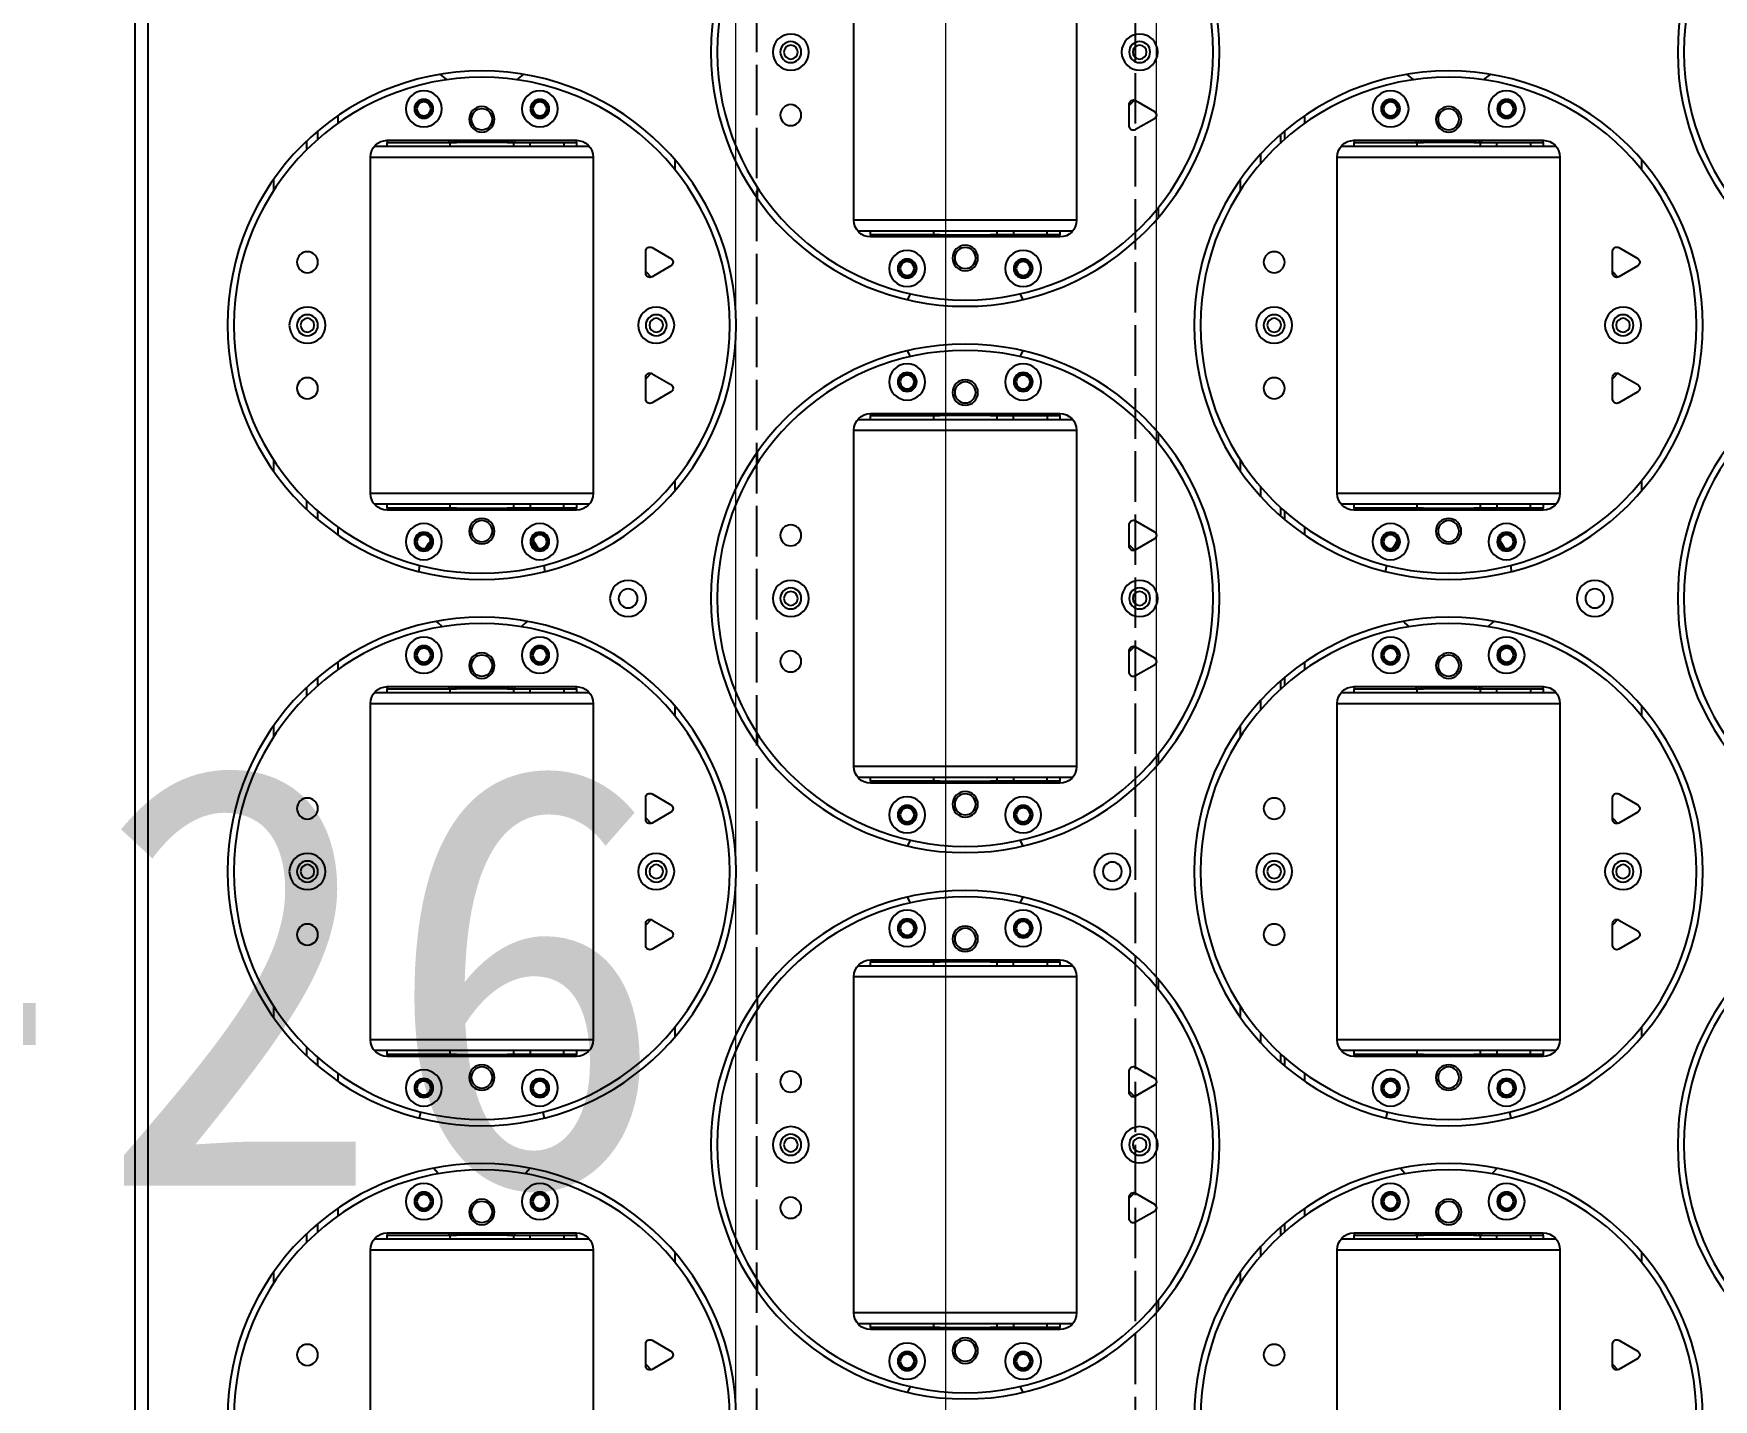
# Model space of a CAD drawing. Header units: millimetres. Extents: x 845401 to 948039, y 511594 to 550263.
# Drawn here: x 900051.2 to 900450.8, y 531946.1 to 532271.1 of the extents above; entities that cross this region are included whole.
import ezdxf

# ---------------------------------------------------------------- set-up
doc = ezdxf.new("R2010")
doc.units = ezdxf.units.MM
doc.linetypes.add('ACAD_ISO02W100', pattern=[15, 12, -3])
doc.linetypes.add('CENTER', pattern=[0])
doc.layers.add('00', color=7, linetype='Continuous')
doc.layers.add('虚线', color=4, linetype='ACAD_ISO02W100')
for name, color, linetype, lineweight in [('A-剖-0.10mm.......SECT-L01', 255, 'Continuous', 18), ('中心线', 1, 'CENTER', 9), ('物流设备', 7, 'Continuous', 5)]:
    doc.layers.add(name, color=color, linetype=linetype, lineweight=lineweight)

# ---------------------------------------------------------------- blocks, each defined once
blk = doc.blocks.new('1260包胶摆轮')
at = {"color": 7, "linetype": 'Continuous', "lineweight": 25}
for p, q in [((4841954.98, 879143.7), (4841954.98, 877889.9)), ((4841951.88, 879143.09), (4841951.88, 877890.51)), ((4842007.88, 878556.8), (4842007.88, 878476.8)), ((4842060.88, 878476.8), (4842060.88, 878556.8)), ((4842237.88, 878556.8), (4842237.88, 878476.8)), ((4842290.88, 878476.8), (4842290.88, 878556.8)), ((4842073.38, 878504.05), (4842074.64, 878505.36)), ((4842073.38, 878504.4), (4842073.38, 878499.2)), ((4842079.38, 878502.66), (4842074.88, 878505.26)), ((4842303.38, 878504.05), (4842304.64, 878505.36)), ((4842303.38, 878504.4), (4842303.38, 878499.2)), ((4842309.38, 878502.66), (4842304.88, 878505.26)), ((4842074.88, 878498.33), (4842079.38, 878500.93)), ((4842304.88, 878498.33), (4842309.38, 878500.93)), ((4842123.76, 878494.3), (4842175.01, 878494.3)), ((4842171.88, 878495.8), (4842126.88, 878495.8)), ((4842126.88, 878495.3), (4842126.88, 878495.8)), ((4842141.63, 878495.3), (4842126.88, 878495.3)), ((4842126.88, 878495.3), (4842126.88, 878494.3)), ((4842141.63, 878495.8), (4842141.63, 878495.3)), ((4842142.22, 878495.3), (4842141.63, 878495.3)), ((4842141.88, 878495.3), (4842141.88, 878494.3)), ((4842142.8, 878495.3), (4842142.22, 878495.3)), ((4842143.38, 878495.3), (4842142.8, 878495.3)), ((4842143.38, 878495.8), (4842143.38, 878495.3)), ((4842143.38, 878495.3), (4842155.38, 878495.3)), ((4842155.38, 878495.3), (4842155.38, 878495.8)), ((4842155.97, 878495.3), (4842155.38, 878495.3)), ((4842156.55, 878495.3), (4842155.97, 878495.3)), ((4842157.13, 878495.3), (4842156.55, 878495.3)), ((4842156.88, 878494.3), (4842156.88, 878495.3)), ((4842157.13, 878495.3), (4842157.13, 878495.8)), ((4842171.88, 878495.3), (4842157.13, 878495.3)), ((4842160.88, 878494.3), (4842160.88, 878495.3)), ((4842168.88, 878495.3), (4842168.88, 878494.3)), ((4842171.88, 878495.8), (4842171.88, 878495.3)), ((4842171.88, 878494.3), (4842171.88, 878495.3)), ((4842122.88, 878491.8), (4842122.88, 878411.8)), ((4842175.88, 878411.8), (4842175.88, 878491.8)), ((4842195.38, 878491.1), (4842195.38, 878488.75)), ((4841984.88, 878484.69), (4841984.88, 878482.01)), ((4842099.88, 878483.9), (4842099.88, 878486.58)), ((4842214.88, 878484.7), (4842214.88, 878482.02)), ((4842080.38, 878479.85), (4842080.38, 878477.5)), ((4842310.38, 878479.85), (4842310.38, 878477.5)), ((4841995.39, 878472.52), (4841995.39, 878470.54)), ((4842060.01, 878474.3), (4842008.76, 878474.3)), ((4842011.88, 878474.3), (4842011.88, 878473.3)), ((4842011.88, 878473.3), (4842026.63, 878473.3)), ((4842011.88, 878472.8), (4842011.88, 878473.3)), ((4842011.88, 878472.8), (4842056.88, 878472.8)), ((4842026.63, 878473.3), (4842026.63, 878472.8)), ((4842026.63, 878473.3), (4842027.22, 878473.3)), ((4842026.88, 878474.3), (4842026.88, 878473.3)), ((4842027.22, 878473.3), (4842027.8, 878473.3)), ((4842027.8, 878473.3), (4842028.38, 878473.3)), ((4842040.38, 878473.3), (4842028.38, 878473.3)), ((4842028.38, 878473.3), (4842028.38, 878472.8)), ((4842040.38, 878472.8), (4842040.38, 878473.3)), ((4842040.38, 878473.3), (4842040.97, 878473.3)), ((4842040.97, 878473.3), (4842041.55, 878473.3)), ((4842041.55, 878473.3), (4842042.13, 878473.3)), ((4842041.88, 878473.3), (4842041.88, 878474.3)), ((4842042.13, 878473.3), (4842056.88, 878473.3)), ((4842042.13, 878472.8), (4842042.13, 878473.3)), ((4842045.88, 878474.3), (4842045.88, 878473.3)), ((4842053.88, 878473.3), (4842053.88, 878474.3)), ((4842056.88, 878473.3), (4842056.88, 878474.3)), ((4842056.88, 878473.3), (4842056.88, 878472.8)), ((4842224.38, 878471.41), (4842224.38, 878473.43)), ((4842225.38, 878472.53), (4842225.38, 878470.55)), ((4842290.01, 878474.3), (4842238.76, 878474.3)), ((4842241.88, 878474.3), (4842241.88, 878473.3)), ((4842241.88, 878473.3), (4842256.63, 878473.3)), ((4842241.88, 878472.8), (4842241.88, 878473.3)), ((4842241.88, 878472.8), (4842286.88, 878472.8)), ((4842256.63, 878473.3), (4842256.63, 878472.8)), ((4842256.63, 878473.3), (4842257.22, 878473.3)), ((4842256.88, 878474.3), (4842256.88, 878473.3)), ((4842257.22, 878473.3), (4842257.8, 878473.3)), ((4842257.8, 878473.3), (4842258.38, 878473.3)), ((4842270.38, 878473.3), (4842258.38, 878473.3)), ((4842258.38, 878473.3), (4842258.38, 878472.8)), ((4842270.38, 878472.8), (4842270.38, 878473.3)), ((4842270.38, 878473.3), (4842270.97, 878473.3)), ((4842270.97, 878473.3), (4842271.55, 878473.3)), ((4842271.55, 878473.3), (4842272.13, 878473.3)), ((4842271.88, 878473.3), (4842271.88, 878474.3)), ((4842272.13, 878473.3), (4842286.88, 878473.3)), ((4842272.13, 878472.8), (4842272.13, 878473.3)), ((4842275.88, 878474.3), (4842275.88, 878473.3)), ((4842283.88, 878473.3), (4842283.88, 878474.3)), ((4842286.88, 878473.3), (4842286.88, 878474.3)), ((4842286.88, 878473.3), (4842286.88, 878472.8)), ((4842188.38, 878469.4), (4842188.38, 878464.2)), ((4842194.38, 878467.66), (4842189.88, 878470.26)), ((4842189.64, 878463.23), (4842188.38, 878464.54)), ((4842189.88, 878463.33), (4842194.38, 878465.93)), ((4842019.57, 878445.46), (4842019.88, 878443.99)), ((4842048.89, 878443.99), (4842049.2, 878445.46)), ((4842249.56, 878445.46), (4842249.87, 878443.99)), ((4842278.89, 878443.99), (4842279.2, 878445.46)), ((4842188.38, 878439.05), (4842189.64, 878440.36)), ((4842194.38, 878437.66), (4842189.88, 878440.26)), ((4842188.38, 878439.4), (4842188.38, 878434.2)), ((4841995.39, 878433.05), (4841995.39, 878431.07)), ((4842189.88, 878433.33), (4842194.38, 878435.93)), ((4842225.38, 878433.05), (4842225.38, 878431.07)), ((4842008.76, 878429.3), (4842060.01, 878429.3)), ((4842056.88, 878430.8), (4842011.88, 878430.8)), ((4842011.88, 878430.3), (4842011.88, 878430.8)), ((4842026.63, 878430.3), (4842011.88, 878430.3)), ((4842011.88, 878430.3), (4842011.88, 878429.3)), ((4842026.63, 878430.8), (4842026.63, 878430.3)), ((4842027.22, 878430.3), (4842026.63, 878430.3)), ((4842026.88, 878430.3), (4842026.88, 878429.3)), ((4842027.8, 878430.3), (4842027.22, 878430.3)), ((4842028.38, 878430.3), (4842027.8, 878430.3)), ((4842028.38, 878430.8), (4842028.38, 878430.3)), ((4842028.38, 878430.3), (4842040.38, 878430.3)), ((4842040.38, 878430.3), (4842040.38, 878430.8)), ((4842040.97, 878430.3), (4842040.38, 878430.3)), ((4842041.55, 878430.3), (4842040.97, 878430.3)), ((4842042.13, 878430.3), (4842041.55, 878430.3)), ((4842041.88, 878429.3), (4842041.88, 878430.3)), ((4842042.13, 878430.3), (4842042.13, 878430.8)), ((4842056.88, 878430.3), (4842042.13, 878430.3)), ((4842045.88, 878429.3), (4842045.88, 878430.3)), ((4842053.88, 878430.3), (4842053.88, 878429.3)), ((4842056.88, 878430.8), (4842056.88, 878430.3)), ((4842056.88, 878429.3), (4842056.88, 878430.3)), ((4842224.38, 878430.17), (4842224.38, 878432.19)), ((4842238.76, 878429.3), (4842290.01, 878429.3)), ((4842286.88, 878430.8), (4842241.88, 878430.8)), ((4842241.88, 878430.3), (4842241.88, 878430.8)), ((4842256.63, 878430.3), (4842241.88, 878430.3)), ((4842241.88, 878430.3), (4842241.88, 878429.3)), ((4842256.63, 878430.8), (4842256.63, 878430.3)), ((4842257.22, 878430.3), (4842256.63, 878430.3)), ((4842256.88, 878430.3), (4842256.88, 878429.3)), ((4842257.8, 878430.3), (4842257.22, 878430.3)), ((4842258.38, 878430.3), (4842257.8, 878430.3)), ((4842258.38, 878430.8), (4842258.38, 878430.3)), ((4842258.38, 878430.3), (4842270.38, 878430.3)), ((4842270.38, 878430.3), (4842270.38, 878430.8)), ((4842270.97, 878430.3), (4842270.38, 878430.3)), ((4842271.55, 878430.3), (4842270.97, 878430.3)), ((4842272.13, 878430.3), (4842271.55, 878430.3)), ((4842271.88, 878429.3), (4842271.88, 878430.3)), ((4842272.13, 878430.3), (4842272.13, 878430.8)), ((4842286.88, 878430.3), (4842272.13, 878430.3)), ((4842275.88, 878429.3), (4842275.88, 878430.3)), ((4842283.88, 878430.3), (4842283.88, 878429.3)), ((4842286.88, 878430.8), (4842286.88, 878430.3)), ((4842286.88, 878429.3), (4842286.88, 878430.3)), ((4842007.88, 878426.8), (4842007.88, 878346.8)), ((4842060.88, 878346.8), (4842060.88, 878426.8)), ((4842080.38, 878426.09), (4842080.38, 878423.74)), ((4842237.88, 878426.8), (4842237.88, 878346.8)), ((4842290.88, 878346.8), (4842290.88, 878426.8)), ((4842310.38, 878426.1), (4842310.38, 878423.75)), ((4841984.88, 878421.58), (4841984.88, 878418.9)), ((4842214.88, 878421.58), (4842214.88, 878418.9)), ((4842099.88, 878417.01), (4842099.88, 878419.69)), ((4842195.38, 878414.85), (4842195.38, 878412.5)), ((4842175.01, 878409.3), (4842123.76, 878409.3)), ((4842126.88, 878409.3), (4842126.88, 878408.3)), ((4842126.88, 878408.3), (4842141.63, 878408.3)), ((4842126.88, 878407.8), (4842126.88, 878408.3)), ((4842141.63, 878408.3), (4842141.63, 878407.8)), ((4842141.63, 878408.3), (4842142.22, 878408.3)), ((4842141.88, 878409.3), (4842141.88, 878408.3)), ((4842142.22, 878408.3), (4842142.8, 878408.3)), ((4842142.8, 878408.3), (4842143.38, 878408.3)), ((4842155.38, 878408.3), (4842143.38, 878408.3)), ((4842143.38, 878408.3), (4842143.38, 878407.8)), ((4842155.38, 878407.8), (4842155.38, 878408.3)), ((4842155.38, 878408.3), (4842155.97, 878408.3)), ((4842155.97, 878408.3), (4842156.55, 878408.3)), ((4842156.55, 878408.3), (4842157.13, 878408.3)), ((4842156.88, 878408.3), (4842156.88, 878409.3)), ((4842157.13, 878408.3), (4842171.88, 878408.3)), ((4842157.13, 878407.8), (4842157.13, 878408.3)), ((4842160.88, 878409.3), (4842160.88, 878408.3)), ((4842168.88, 878408.3), (4842168.88, 878409.3)), ((4842171.88, 878408.3), (4842171.88, 878409.3)), ((4842171.88, 878408.3), (4842171.88, 878407.8)), ((4842073.38, 878404.4), (4842073.38, 878399.2)), ((4842079.38, 878402.66), (4842074.88, 878405.26)), ((4842126.88, 878407.8), (4842171.88, 878407.8)), ((4842303.38, 878404.4), (4842303.38, 878399.2)), ((4842309.38, 878402.66), (4842304.88, 878405.26)), ((4842074.88, 878398.33), (4842079.38, 878400.93)), ((4842304.88, 878398.33), (4842309.38, 878400.93)), ((4842074.64, 878398.23), (4842073.38, 878399.54)), ((4842304.64, 878398.23), (4842303.38, 878399.54)), ((4842073.38, 878374.05), (4842074.64, 878375.36)), ((4842073.38, 878374.4), (4842073.38, 878369.2)), ((4842079.38, 878372.66), (4842074.88, 878375.26)), ((4842303.38, 878374.05), (4842304.64, 878375.36)), ((4842303.38, 878374.4), (4842303.38, 878369.2)), ((4842309.38, 878372.66), (4842304.88, 878375.26)), ((4842074.88, 878368.33), (4842079.38, 878370.93)), ((4842304.88, 878368.33), (4842309.38, 878370.93)), ((4842171.88, 878365.8), (4842126.88, 878365.8)), ((4842126.88, 878365.3), (4842126.88, 878365.8)), ((4842141.63, 878365.3), (4842126.88, 878365.3)), ((4842126.88, 878365.3), (4842126.88, 878364.3)), ((4842141.63, 878365.8), (4842141.63, 878365.3)), ((4842142.22, 878365.3), (4842141.63, 878365.3)), ((4842141.88, 878365.3), (4842141.88, 878364.3)), ((4842142.8, 878365.3), (4842142.22, 878365.3)), ((4842143.38, 878365.3), (4842142.8, 878365.3)), ((4842143.38, 878365.8), (4842143.38, 878365.3)), ((4842143.38, 878365.3), (4842155.38, 878365.3)), ((4842155.38, 878365.3), (4842155.38, 878365.8)), ((4842155.97, 878365.3), (4842155.38, 878365.3)), ((4842156.55, 878365.3), (4842155.97, 878365.3)), ((4842157.13, 878365.3), (4842156.55, 878365.3)), ((4842156.88, 878364.3), (4842156.88, 878365.3)), ((4842157.13, 878365.3), (4842157.13, 878365.8)), ((4842171.88, 878365.3), (4842157.13, 878365.3)), ((4842160.88, 878364.3), (4842160.88, 878365.3)), ((4842168.88, 878365.3), (4842168.88, 878364.3)), ((4842171.88, 878365.8), (4842171.88, 878365.3)), ((4842171.88, 878364.3), (4842171.88, 878365.3)), ((4842122.88, 878361.8), (4842122.88, 878281.8)), ((4842123.76, 878364.3), (4842175.01, 878364.3)), ((4842175.88, 878281.8), (4842175.88, 878361.8)), ((4842195.38, 878361.1), (4842195.38, 878358.75)), ((4842099.88, 878353.9), (4842099.88, 878356.58)), ((4841984.88, 878354.69), (4841984.88, 878352.01)), ((4842214.88, 878354.7), (4842214.88, 878352.02)), ((4842080.38, 878349.85), (4842080.38, 878347.5)), ((4842310.38, 878349.85), (4842310.38, 878347.5)), ((4841995.39, 878342.52), (4841995.39, 878340.54)), ((4842060.01, 878344.3), (4842008.76, 878344.3)), ((4842011.88, 878344.3), (4842011.88, 878343.3)), ((4842011.88, 878343.3), (4842026.63, 878343.3)), ((4842011.88, 878342.8), (4842011.88, 878343.3)), ((4842011.88, 878342.8), (4842056.88, 878342.8)), ((4842026.63, 878343.3), (4842026.63, 878342.8)), ((4842026.63, 878343.3), (4842027.22, 878343.3)), ((4842026.88, 878344.3), (4842026.88, 878343.3)), ((4842027.22, 878343.3), (4842027.8, 878343.3)), ((4842027.8, 878343.3), (4842028.38, 878343.3)), ((4842040.38, 878343.3), (4842028.38, 878343.3)), ((4842028.38, 878343.3), (4842028.38, 878342.8)), ((4842040.38, 878342.8), (4842040.38, 878343.3)), ((4842040.38, 878343.3), (4842040.97, 878343.3)), ((4842040.97, 878343.3), (4842041.55, 878343.3)), ((4842041.55, 878343.3), (4842042.13, 878343.3)), ((4842041.88, 878343.3), (4842041.88, 878344.3)), ((4842042.13, 878342.8), (4842042.13, 878343.3)), ((4842042.13, 878343.3), (4842056.88, 878343.3)), ((4842045.88, 878344.3), (4842045.88, 878343.3)), ((4842053.88, 878343.3), (4842053.88, 878344.3)), ((4842056.88, 878343.3), (4842056.88, 878344.3)), ((4842056.88, 878343.3), (4842056.88, 878342.8)), ((4842224.38, 878341.41), (4842224.38, 878343.43)), ((4842225.38, 878342.53), (4842225.38, 878340.55)), ((4842290.01, 878344.3), (4842238.76, 878344.3)), ((4842241.88, 878344.3), (4842241.88, 878343.3)), ((4842241.88, 878342.8), (4842241.88, 878343.3)), ((4842241.88, 878343.3), (4842256.63, 878343.3)), ((4842241.88, 878342.8), (4842286.88, 878342.8)), ((4842256.63, 878343.3), (4842256.63, 878342.8)), ((4842256.63, 878343.3), (4842257.22, 878343.3)), ((4842256.88, 878344.3), (4842256.88, 878343.3)), ((4842257.22, 878343.3), (4842257.8, 878343.3)), ((4842257.8, 878343.3), (4842258.38, 878343.3)), ((4842270.38, 878343.3), (4842258.38, 878343.3)), ((4842258.38, 878343.3), (4842258.38, 878342.8)), ((4842270.38, 878342.8), (4842270.38, 878343.3)), ((4842270.38, 878343.3), (4842270.97, 878343.3)), ((4842270.97, 878343.3), (4842271.55, 878343.3)), ((4842271.55, 878343.3), (4842272.13, 878343.3)), ((4842271.88, 878343.3), (4842271.88, 878344.3)), ((4842272.13, 878343.3), (4842286.88, 878343.3)), ((4842272.13, 878342.8), (4842272.13, 878343.3)), ((4842275.88, 878344.3), (4842275.88, 878343.3)), ((4842283.88, 878343.3), (4842283.88, 878344.3)), ((4842286.88, 878343.3), (4842286.88, 878344.3)), ((4842286.88, 878343.3), (4842286.88, 878342.8)), ((4842188.38, 878339.4), (4842188.38, 878334.2)), ((4842194.38, 878337.66), (4842189.88, 878340.26)), ((4842189.64, 878333.23), (4842188.38, 878334.54)), ((4842189.88, 878333.33), (4842194.38, 878335.93)), ((4842188.38, 878309.05), (4842189.64, 878310.36)), ((4842188.38, 878309.4), (4842188.38, 878304.2)), ((4842194.38, 878307.66), (4842189.88, 878310.26)), ((4842189.88, 878303.33), (4842194.38, 878305.93)), ((4841995.39, 878303.05), (4841995.39, 878301.07)), ((4842056.88, 878300.8), (4842011.88, 878300.8)), ((4842011.88, 878300.3), (4842011.88, 878300.8)), ((4842026.63, 878300.8), (4842026.63, 878300.3)), ((4842028.38, 878300.8), (4842028.38, 878300.3)), ((4842040.38, 878300.3), (4842040.38, 878300.8)), ((4842042.13, 878300.3), (4842042.13, 878300.8)), ((4842056.88, 878300.8), (4842056.88, 878300.3)), ((4842224.38, 878300.17), (4842224.38, 878302.19)), ((4842225.38, 878303.05), (4842225.38, 878301.07)), ((4842286.88, 878300.8), (4842241.88, 878300.8)), ((4842241.88, 878300.3), (4842241.88, 878300.8)), ((4842256.63, 878300.8), (4842256.63, 878300.3)), ((4842258.38, 878300.8), (4842258.38, 878300.3)), ((4842270.38, 878300.3), (4842270.38, 878300.8)), ((4842272.13, 878300.3), (4842272.13, 878300.8)), ((4842286.88, 878300.8), (4842286.88, 878300.3)), ((4842007.88, 878296.8), (4842007.88, 878216.8)), ((4842008.76, 878299.3), (4842060.01, 878299.3)), ((4842026.63, 878300.3), (4842011.88, 878300.3)), ((4842011.88, 878300.3), (4842011.88, 878299.3)), ((4842027.22, 878300.3), (4842026.63, 878300.3)), ((4842026.88, 878300.3), (4842026.88, 878299.3)), ((4842027.8, 878300.3), (4842027.22, 878300.3)), ((4842028.38, 878300.3), (4842027.8, 878300.3)), ((4842028.38, 878300.3), (4842040.38, 878300.3)), ((4842040.97, 878300.3), (4842040.38, 878300.3)), ((4842041.55, 878300.3), (4842040.97, 878300.3)), ((4842042.13, 878300.3), (4842041.55, 878300.3)), ((4842041.88, 878299.3), (4842041.88, 878300.3)), ((4842056.88, 878300.3), (4842042.13, 878300.3)), ((4842045.88, 878299.3), (4842045.88, 878300.3)), ((4842053.88, 878300.3), (4842053.88, 878299.3)), ((4842056.88, 878299.3), (4842056.88, 878300.3)), ((4842060.88, 878216.8), (4842060.88, 878296.8)), ((4842237.88, 878296.8), (4842237.88, 878216.8)), ((4842238.76, 878299.3), (4842290.01, 878299.3)), ((4842256.63, 878300.3), (4842241.88, 878300.3)), ((4842241.88, 878300.3), (4842241.88, 878299.3)), ((4842257.22, 878300.3), (4842256.63, 878300.3)), ((4842256.88, 878300.3), (4842256.88, 878299.3)), ((4842257.8, 878300.3), (4842257.22, 878300.3)), ((4842258.38, 878300.3), (4842257.8, 878300.3)), ((4842258.38, 878300.3), (4842270.38, 878300.3)), ((4842270.97, 878300.3), (4842270.38, 878300.3)), ((4842271.55, 878300.3), (4842270.97, 878300.3)), ((4842272.13, 878300.3), (4842271.55, 878300.3)), ((4842271.88, 878299.3), (4842271.88, 878300.3)), ((4842286.88, 878300.3), (4842272.13, 878300.3)), ((4842275.88, 878299.3), (4842275.88, 878300.3)), ((4842283.88, 878300.3), (4842283.88, 878299.3)), ((4842286.88, 878299.3), (4842286.88, 878300.3)), ((4842290.88, 878216.8), (4842290.88, 878296.8)), ((4842080.38, 878296.09), (4842080.38, 878293.74)), ((4842310.38, 878296.1), (4842310.38, 878293.75)), ((4841984.88, 878291.58), (4841984.88, 878288.9)), ((4842099.88, 878287.01), (4842099.88, 878289.69)), ((4842214.88, 878291.58), (4842214.88, 878288.9)), ((4842195.38, 878284.85), (4842195.38, 878282.5)), ((4842175.01, 878279.3), (4842123.76, 878279.3)), ((4842126.88, 878279.3), (4842126.88, 878278.3)), ((4842126.88, 878278.3), (4842141.63, 878278.3)), ((4842126.88, 878277.8), (4842126.88, 878278.3)), ((4842126.88, 878277.8), (4842171.88, 878277.8)), ((4842141.63, 878278.3), (4842141.63, 878277.8)), ((4842141.63, 878278.3), (4842142.22, 878278.3)), ((4842141.88, 878279.3), (4842141.88, 878278.3)), ((4842142.22, 878278.3), (4842142.8, 878278.3)), ((4842142.8, 878278.3), (4842143.38, 878278.3)), ((4842155.38, 878278.3), (4842143.38, 878278.3)), ((4842143.38, 878278.3), (4842143.38, 878277.8)), ((4842155.38, 878277.8), (4842155.38, 878278.3)), ((4842155.38, 878278.3), (4842155.97, 878278.3)), ((4842155.97, 878278.3), (4842156.55, 878278.3)), ((4842156.55, 878278.3), (4842157.13, 878278.3)), ((4842156.88, 878278.3), (4842156.88, 878279.3)), ((4842157.13, 878278.3), (4842171.88, 878278.3)), ((4842157.13, 878277.8), (4842157.13, 878278.3)), ((4842160.88, 878279.3), (4842160.88, 878278.3)), ((4842168.88, 878278.3), (4842168.88, 878279.3)), ((4842171.88, 878278.3), (4842171.88, 878279.3)), ((4842171.88, 878278.3), (4842171.88, 878277.8)), ((4842073.38, 878274.4), (4842073.38, 878269.2)), ((4842079.38, 878272.66), (4842074.88, 878275.26)), ((4842303.38, 878274.4), (4842303.38, 878269.2)), ((4842309.38, 878272.66), (4842304.88, 878275.26)), ((4842074.64, 878268.23), (4842073.38, 878269.54)), ((4842074.88, 878268.33), (4842079.38, 878270.93)), ((4842304.64, 878268.23), (4842303.38, 878269.54)), ((4842304.88, 878268.33), (4842309.38, 878270.93)), ((4842073.38, 878244.05), (4842074.64, 878245.36)), ((4842079.38, 878242.66), (4842074.88, 878245.26)), ((4842303.38, 878244.05), (4842304.64, 878245.36)), ((4842309.38, 878242.66), (4842304.88, 878245.26)), ((4842073.38, 878244.4), (4842073.38, 878239.2)), ((4842074.88, 878238.33), (4842079.38, 878240.93)), ((4842303.38, 878244.4), (4842303.38, 878239.2)), ((4842304.88, 878238.33), (4842309.38, 878240.93)), ((4842123.76, 878234.3), (4842175.01, 878234.3)), ((4842171.88, 878235.8), (4842126.88, 878235.8)), ((4842126.88, 878235.3), (4842126.88, 878235.8)), ((4842141.63, 878235.3), (4842126.88, 878235.3)), ((4842126.88, 878235.3), (4842126.88, 878234.3)), ((4842141.63, 878235.8), (4842141.63, 878235.3)), ((4842142.22, 878235.3), (4842141.63, 878235.3)), ((4842141.88, 878235.3), (4842141.88, 878234.3)), ((4842142.8, 878235.3), (4842142.22, 878235.3)), ((4842143.38, 878235.3), (4842142.8, 878235.3)), ((4842143.38, 878235.8), (4842143.38, 878235.3)), ((4842143.38, 878235.3), (4842155.38, 878235.3)), ((4842155.38, 878235.3), (4842155.38, 878235.8)), ((4842155.97, 878235.3), (4842155.38, 878235.3)), ((4842156.55, 878235.3), (4842155.97, 878235.3)), ((4842157.13, 878235.3), (4842156.55, 878235.3)), ((4842156.88, 878234.3), (4842156.88, 878235.3)), ((4842157.13, 878235.3), (4842157.13, 878235.8)), ((4842171.88, 878235.3), (4842157.13, 878235.3)), ((4842160.88, 878234.3), (4842160.88, 878235.3)), ((4842168.88, 878235.3), (4842168.88, 878234.3)), ((4842171.88, 878235.8), (4842171.88, 878235.3)), ((4842171.88, 878234.3), (4842171.88, 878235.3)), ((4842122.88, 878231.8), (4842122.88, 878151.8)), ((4842175.88, 878151.8), (4842175.88, 878231.8)), ((4842195.38, 878231.1), (4842195.38, 878228.75)), ((4841984.88, 878224.69), (4841984.88, 878222.01)), ((4842099.88, 878223.9), (4842099.88, 878226.58)), ((4842214.88, 878224.7), (4842214.88, 878222.02)), ((4842080.38, 878219.85), (4842080.38, 878217.5)), ((4842310.38, 878219.85), (4842310.38, 878217.5)), ((4841995.39, 878212.52), (4841995.39, 878210.54)), ((4842060.01, 878214.3), (4842008.76, 878214.3)), ((4842011.88, 878214.3), (4842011.88, 878213.3)), ((4842011.88, 878213.3), (4842026.63, 878213.3)), ((4842011.88, 878212.8), (4842011.88, 878213.3)), ((4842011.88, 878212.8), (4842056.88, 878212.8)), ((4842026.63, 878213.3), (4842026.63, 878212.8)), ((4842026.63, 878213.3), (4842027.22, 878213.3)), ((4842026.88, 878214.3), (4842026.88, 878213.3)), ((4842027.22, 878213.3), (4842027.8, 878213.3)), ((4842027.8, 878213.3), (4842028.38, 878213.3)), ((4842040.38, 878213.3), (4842028.38, 878213.3)), ((4842028.38, 878213.3), (4842028.38, 878212.8)), ((4842040.38, 878212.8), (4842040.38, 878213.3)), ((4842040.38, 878213.3), (4842040.97, 878213.3)), ((4842040.97, 878213.3), (4842041.55, 878213.3)), ((4842041.55, 878213.3), (4842042.13, 878213.3)), ((4842041.88, 878213.3), (4842041.88, 878214.3)), ((4842042.13, 878213.3), (4842056.88, 878213.3)), ((4842042.13, 878212.8), (4842042.13, 878213.3)), ((4842045.88, 878214.3), (4842045.88, 878213.3)), ((4842053.88, 878213.3), (4842053.88, 878214.3)), ((4842056.88, 878213.3), (4842056.88, 878214.3)), ((4842056.88, 878213.3), (4842056.88, 878212.8)), ((4842224.38, 878211.41), (4842224.38, 878213.43)), ((4842225.38, 878212.53), (4842225.38, 878210.55)), ((4842290.01, 878214.3), (4842238.76, 878214.3)), ((4842241.88, 878214.3), (4842241.88, 878213.3)), ((4842241.88, 878212.8), (4842241.88, 878213.3)), ((4842241.88, 878213.3), (4842256.63, 878213.3)), ((4842241.88, 878212.8), (4842286.88, 878212.8)), ((4842256.63, 878213.3), (4842256.63, 878212.8)), ((4842256.63, 878213.3), (4842257.22, 878213.3)), ((4842256.88, 878214.3), (4842256.88, 878213.3)), ((4842257.22, 878213.3), (4842257.8, 878213.3)), ((4842257.8, 878213.3), (4842258.38, 878213.3)), ((4842270.38, 878213.3), (4842258.38, 878213.3)), ((4842258.38, 878213.3), (4842258.38, 878212.8)), ((4842270.38, 878212.8), (4842270.38, 878213.3)), ((4842270.38, 878213.3), (4842270.97, 878213.3)), ((4842270.97, 878213.3), (4842271.55, 878213.3)), ((4842271.55, 878213.3), (4842272.13, 878213.3)), ((4842271.88, 878213.3), (4842271.88, 878214.3)), ((4842272.13, 878212.8), (4842272.13, 878213.3)), ((4842272.13, 878213.3), (4842286.88, 878213.3)), ((4842275.88, 878214.3), (4842275.88, 878213.3)), ((4842283.88, 878213.3), (4842283.88, 878214.3)), ((4842286.88, 878213.3), (4842286.88, 878214.3)), ((4842286.88, 878213.3), (4842286.88, 878212.8)), ((4842188.38, 878209.4), (4842188.38, 878204.2)), ((4842194.38, 878207.66), (4842189.88, 878210.26)), ((4842189.64, 878203.23), (4842188.38, 878204.54)), ((4842189.88, 878203.33), (4842194.38, 878205.93))]:
    blk.add_line(p, q, dxfattribs=at)
at = {"color": 8, "linetype": 'Continuous', "lineweight": 25}
for p, q in [((4842142.22, 878495.8), (4842142.22, 878495.3)), ((4842142.8, 878495.3), (4842142.8, 878495.8)), ((4842155.97, 878495.8), (4842155.97, 878495.3)), ((4842156.55, 878495.3), (4842156.55, 878495.8)), ((4842175.88, 878491.8), (4842122.88, 878491.8)), ((4842007.88, 878476.8), (4842060.88, 878476.8)), ((4842219.65, 878476.07), (4842219.65, 878478.33)), ((4842237.88, 878476.8), (4842290.88, 878476.8)), ((4841992.65, 878473), (4841992.65, 878475.09)), ((4842027.22, 878473.3), (4842027.22, 878472.8)), ((4842027.8, 878472.8), (4842027.8, 878473.3)), ((4842040.97, 878473.3), (4842040.97, 878472.8)), ((4842041.55, 878472.8), (4842041.55, 878473.3)), ((4842257.22, 878473.3), (4842257.22, 878472.8)), ((4842257.8, 878472.8), (4842257.8, 878473.3)), ((4842270.97, 878473.3), (4842270.97, 878472.8)), ((4842271.55, 878472.8), (4842271.55, 878473.3)), ((4842000.12, 878466.93), (4842000.12, 878468.76)), ((4842230.12, 878466.94), (4842230.12, 878468.77)), ((4842000.12, 878434.83), (4842000.12, 878436.66)), ((4842230.12, 878434.83), (4842230.12, 878436.66)), ((4841992.65, 878428.5), (4841992.65, 878430.6)), ((4842027.22, 878430.8), (4842027.22, 878430.3)), ((4842027.8, 878430.3), (4842027.8, 878430.8)), ((4842040.97, 878430.8), (4842040.97, 878430.3)), ((4842041.55, 878430.3), (4842041.55, 878430.8)), ((4842257.22, 878430.8), (4842257.22, 878430.3)), ((4842257.8, 878430.3), (4842257.8, 878430.8)), ((4842270.97, 878430.8), (4842270.97, 878430.3)), ((4842271.55, 878430.3), (4842271.55, 878430.8)), ((4842060.88, 878426.8), (4842007.88, 878426.8)), ((4842219.65, 878425.26), (4842219.65, 878427.53)), ((4842290.88, 878426.8), (4842237.88, 878426.8)), ((4842122.88, 878411.8), (4842175.88, 878411.8)), ((4842142.22, 878408.3), (4842142.22, 878407.8)), ((4842142.8, 878407.8), (4842142.8, 878408.3)), ((4842155.97, 878408.3), (4842155.97, 878407.8)), ((4842156.55, 878407.8), (4842156.55, 878408.3)), ((4842142.22, 878365.8), (4842142.22, 878365.3)), ((4842142.8, 878365.3), (4842142.8, 878365.8)), ((4842155.97, 878365.8), (4842155.97, 878365.3)), ((4842156.55, 878365.3), (4842156.55, 878365.8)), ((4842175.88, 878361.8), (4842122.88, 878361.8)), ((4841992.65, 878343), (4841992.65, 878345.09)), ((4842007.88, 878346.8), (4842060.88, 878346.8)), ((4842219.65, 878346.07), (4842219.65, 878348.33)), ((4842237.88, 878346.8), (4842290.88, 878346.8)), ((4842027.22, 878343.3), (4842027.22, 878342.8)), ((4842027.8, 878342.8), (4842027.8, 878343.3)), ((4842040.97, 878343.3), (4842040.97, 878342.8)), ((4842041.55, 878342.8), (4842041.55, 878343.3)), ((4842257.22, 878343.3), (4842257.22, 878342.8)), ((4842257.8, 878342.8), (4842257.8, 878343.3)), ((4842270.97, 878343.3), (4842270.97, 878342.8)), ((4842271.55, 878342.8), (4842271.55, 878343.3)), ((4842000.12, 878336.93), (4842000.12, 878338.76)), ((4842230.12, 878336.94), (4842230.12, 878338.77)), ((4842000.12, 878304.83), (4842000.12, 878306.66)), ((4842230.12, 878304.83), (4842230.12, 878306.66)), ((4841992.65, 878298.5), (4841992.65, 878300.6)), ((4842027.22, 878300.8), (4842027.22, 878300.3)), ((4842027.8, 878300.3), (4842027.8, 878300.8)), ((4842040.97, 878300.8), (4842040.97, 878300.3)), ((4842041.55, 878300.3), (4842041.55, 878300.8)), ((4842257.22, 878300.8), (4842257.22, 878300.3)), ((4842257.8, 878300.3), (4842257.8, 878300.8)), ((4842270.97, 878300.8), (4842270.97, 878300.3)), ((4842271.55, 878300.3), (4842271.55, 878300.8)), ((4842060.88, 878296.8), (4842007.88, 878296.8)), ((4842219.65, 878295.26), (4842219.65, 878297.53)), ((4842290.88, 878296.8), (4842237.88, 878296.8)), ((4842122.88, 878281.8), (4842175.88, 878281.8)), ((4842142.22, 878278.3), (4842142.22, 878277.8)), ((4842142.8, 878277.8), (4842142.8, 878278.3)), ((4842155.97, 878278.3), (4842155.97, 878277.8)), ((4842156.55, 878277.8), (4842156.55, 878278.3)), ((4842142.22, 878235.8), (4842142.22, 878235.3)), ((4842142.8, 878235.3), (4842142.8, 878235.8)), ((4842155.97, 878235.8), (4842155.97, 878235.3)), ((4842156.55, 878235.3), (4842156.55, 878235.8)), ((4842175.88, 878231.8), (4842122.88, 878231.8)), ((4842007.88, 878216.8), (4842060.88, 878216.8)), ((4842219.65, 878216.07), (4842219.65, 878218.33)), ((4842237.88, 878216.8), (4842290.88, 878216.8)), ((4841992.65, 878213), (4841992.65, 878215.09)), ((4842027.22, 878213.3), (4842027.22, 878212.8)), ((4842027.8, 878212.8), (4842027.8, 878213.3)), ((4842040.97, 878213.3), (4842040.97, 878212.8)), ((4842041.55, 878212.8), (4842041.55, 878213.3)), ((4842257.22, 878213.3), (4842257.22, 878212.8)), ((4842257.8, 878212.8), (4842257.8, 878213.3)), ((4842270.97, 878213.3), (4842270.97, 878212.8)), ((4842271.55, 878212.8), (4842271.55, 878213.3)), ((4842000.12, 878206.93), (4842000.12, 878208.76)), ((4842230.12, 878206.94), (4842230.12, 878208.77))]:
    blk.add_line(p, q, dxfattribs=at)
at = {"color": 7, "linetype": 'Continuous', "lineweight": 25, "flags": 128}
for points in [[(4842135.67, 878510.72), (4842135.7, 878510.66), (4842136.37, 878509.34)], [(4842162.4, 878509.34), (4842163.07, 878510.66), (4842163.1, 878510.72)], [(4842024.08, 878458.7), (4842023.98, 878458.61), (4842022.86, 878457.4)], [(4842045.9, 878457.4), (4842044.79, 878458.61), (4842044.68, 878458.7)], [(4842254.08, 878458.7), (4842253.98, 878458.61), (4842252.86, 878457.41)], [(4842275.9, 878457.4), (4842274.78, 878458.61), (4842274.68, 878458.7)], [(4842136.37, 878394.25), (4842136.21, 878393.96), (4842135.67, 878392.87)], [(4842163.1, 878392.87), (4842162.56, 878393.96), (4842162.4, 878394.25)], [(4842135.67, 878380.72), (4842135.7, 878380.66), (4842136.37, 878379.34)], [(4842162.4, 878379.34), (4842163.07, 878380.66), (4842163.1, 878380.72)], [(4842025.05, 878328.54), (4842023.98, 878327.61), (4842023.63, 878327.26)], [(4842045.13, 878327.26), (4842044.79, 878327.61), (4842043.72, 878328.54)], [(4842255.05, 878328.54), (4842253.98, 878327.61), (4842253.63, 878327.26)], [(4842275.13, 878327.26), (4842274.78, 878327.61), (4842273.71, 878328.54)], [(4842019.45, 878315.43), (4842019.48, 878315.08), (4842019.66, 878313.93)], [(4842049.11, 878313.93), (4842049.28, 878315.08), (4842049.32, 878315.43)], [(4842249.44, 878315.42), (4842249.48, 878315.08), (4842249.66, 878313.93)], [(4842279.1, 878313.93), (4842279.28, 878315.08), (4842279.32, 878315.43)], [(4842021.08, 878309.87), (4842021.79, 878308.64), (4842022.21, 878308.03)], [(4842046.56, 878308.03), (4842046.97, 878308.64), (4842047.69, 878309.87)], [(4842251.07, 878309.87), (4842251.79, 878308.64), (4842252.21, 878308.03)], [(4842276.55, 878308.04), (4842276.97, 878308.64), (4842277.68, 878309.87)], [(4842136.37, 878264.25), (4842136.21, 878263.96), (4842135.67, 878262.87)], [(4842163.1, 878262.87), (4842162.56, 878263.96), (4842162.4, 878264.25)], [(4842135.67, 878250.72), (4842135.7, 878250.66), (4842136.37, 878249.34)], [(4842162.4, 878249.34), (4842163.07, 878250.66), (4842163.1, 878250.72)], [(4842026.2, 878198.37), (4842025.75, 878198.07), (4842024.53, 878197.11)], [(4842044.24, 878197.11), (4842043.01, 878198.07), (4842042.57, 878198.37)], [(4842256.2, 878198.37), (4842255.75, 878198.07), (4842254.53, 878197.11)], [(4842274.24, 878197.11), (4842273.01, 878198.07), (4842272.57, 878198.37)]]:
    blk.add_lwpolyline(points, dxfattribs=at)
at = {"color": 7, "linetype": 'Continuous', "lineweight": 25}
for centre, radius in [((4842034.38, 878516.8), 60.5), ((4842264.38, 878516.8), 60.5), ((4842034.38, 878516.8), 59), ((4842264.38, 878516.8), 59), ((4842149.38, 878451.8), 60.5), ((4842379.38, 878451.8), 60.5), ((4842149.38, 878451.8), 59), ((4842379.38, 878451.8), 59), ((4841992.88, 878501.8), 2.5), ((4842135.58, 878503.3), 4.3), ((4842135.58, 878503.3), 2.25), ((4842135.58, 878503.3), 2.02), ((4842135.58, 878503.3), 1.65), ((4842163.18, 878503.3), 4.3), ((4842163.18, 878503.3), 2.25), ((4842163.18, 878503.3), 2.02), ((4842163.18, 878503.3), 1.65), ((4842222.88, 878501.8), 2.5), ((4842149.38, 878500.8), 3.03), ((4842149.38, 878500.8), 2.5), ((4842020.58, 878465.3), 4.3), ((4842034.38, 878467.8), 3.02), ((4842034.38, 878467.8), 2.5), ((4842048.18, 878465.3), 4.3), ((4842107.88, 878466.8), 2.5), ((4842250.58, 878465.3), 4.3), ((4842264.38, 878467.8), 3.03), ((4842264.38, 878467.8), 2.5), ((4842278.18, 878465.3), 4.3), ((4842020.58, 878465.3), 2.25), ((4842020.58, 878465.3), 2.03), ((4842020.58, 878465.3), 1.65), ((4842048.18, 878465.3), 2.25), ((4842048.18, 878465.3), 2.03), ((4842048.18, 878465.3), 1.65), ((4842250.58, 878465.3), 2.25), ((4842250.58, 878465.3), 2.02), ((4842250.58, 878465.3), 1.65), ((4842278.18, 878465.3), 2.25), ((4842278.18, 878465.3), 2.02), ((4842278.18, 878465.3), 1.65), ((4842107.88, 878451.8), 4.3), ((4842107.88, 878451.8), 2.5), ((4842107.88, 878451.8), 1.65), ((4842190.88, 878451.8), 4.3), ((4842190.88, 878451.8), 2.5), ((4842190.88, 878451.8), 1.65), ((4842034.38, 878386.8), 60.5), ((4842034.38, 878386.8), 59), ((4842264.38, 878386.8), 60.5), ((4842264.38, 878386.8), 59), ((4842020.58, 878438.3), 4.3), ((4842020.58, 878438.3), 2.25), ((4842020.58, 878438.3), 2.03), ((4842048.18, 878438.3), 4.3), ((4842048.18, 878438.3), 2.25), ((4842048.18, 878438.3), 2.03), ((4842250.58, 878438.3), 4.3), ((4842250.58, 878438.3), 2.25), ((4842250.58, 878438.3), 2.03), ((4842278.18, 878438.3), 4.3), ((4842278.18, 878438.3), 2.25), ((4842278.18, 878438.3), 2.03), ((4842020.58, 878438.3), 1.65), ((4842034.38, 878435.8), 3.03), ((4842034.38, 878435.8), 2.5), ((4842048.18, 878438.3), 1.65), ((4842107.88, 878436.8), 2.5), ((4842250.58, 878438.3), 1.65), ((4842264.38, 878435.8), 3.03), ((4842264.38, 878435.8), 2.5), ((4842278.18, 878438.3), 1.65), ((4841992.88, 878401.8), 2.5), ((4842135.58, 878400.3), 4.3), ((4842149.38, 878402.8), 3.03), ((4842149.38, 878402.8), 2.5), ((4842163.18, 878400.3), 4.3), ((4842222.88, 878401.8), 2.5), ((4842135.58, 878400.3), 2.25), ((4842135.58, 878400.3), 2.03), ((4842135.58, 878400.3), 1.65), ((4842163.18, 878400.3), 2.25), ((4842163.18, 878400.3), 2.03), ((4842163.18, 878400.3), 1.65), ((4841992.88, 878386.8), 4.3), ((4841992.88, 878386.8), 2.5), ((4841992.88, 878386.8), 1.65), ((4842075.88, 878386.8), 4.3), ((4842075.88, 878386.8), 2.5), ((4842075.88, 878386.8), 1.65), ((4842184.38, 878386.8), 4.3), ((4842184.38, 878386.8), 2.25), ((4842222.88, 878386.8), 4.3), ((4842222.88, 878386.8), 2.5), ((4842222.88, 878386.8), 1.65), ((4842305.88, 878386.8), 4.3), ((4842305.88, 878386.8), 2.5), ((4842305.88, 878386.8), 1.65), ((4842149.38, 878321.8), 60.5), ((4842149.38, 878321.8), 59), ((4842379.38, 878321.8), 60.5), ((4842379.38, 878321.8), 59), ((4842135.58, 878373.3), 4.3), ((4842163.18, 878373.3), 4.3), ((4841992.88, 878371.8), 2.5), ((4842135.58, 878373.3), 2.25), ((4842135.58, 878373.3), 2.02), ((4842135.58, 878373.3), 1.65), ((4842149.38, 878370.8), 3.03), ((4842149.38, 878370.8), 2.5), ((4842163.18, 878373.3), 2.25), ((4842163.18, 878373.3), 2.02), ((4842163.18, 878373.3), 1.65), ((4842222.88, 878371.8), 2.5), ((4842034.38, 878337.8), 3.03), ((4842264.38, 878337.8), 3.03), ((4842020.58, 878335.3), 4.3), ((4842020.58, 878335.3), 2.25), ((4842020.58, 878335.3), 2.03), ((4842020.58, 878335.3), 1.65), ((4842034.38, 878337.8), 2.5), ((4842048.18, 878335.3), 4.3), ((4842048.18, 878335.3), 2.25), ((4842048.18, 878335.3), 2.03), ((4842048.18, 878335.3), 1.65), ((4842107.88, 878336.8), 2.5), ((4842250.58, 878335.3), 4.3), ((4842250.58, 878335.3), 2.25), ((4842250.58, 878335.3), 2.02), ((4842250.58, 878335.3), 1.65), ((4842264.38, 878337.8), 2.5), ((4842278.18, 878335.3), 4.3), ((4842278.18, 878335.3), 2.25), ((4842278.18, 878335.3), 2.02), ((4842278.18, 878335.3), 1.65), ((4842069.17, 878321.8), 4.3), ((4842107.88, 878321.8), 4.3), ((4842190.88, 878321.8), 4.3), ((4842299.17, 878321.8), 4.3), ((4842069.17, 878321.8), 2.25), ((4842107.88, 878321.8), 2.5), ((4842107.88, 878321.8), 1.65), ((4842190.88, 878321.8), 2.5), ((4842190.88, 878321.8), 1.65), ((4842299.17, 878321.8), 2.25), ((4842034.38, 878256.8), 60.5), ((4842264.38, 878256.8), 60.5), ((4842034.38, 878256.8), 59), ((4842020.58, 878308.3), 4.3), ((4842048.18, 878308.3), 4.3), ((4842264.38, 878256.8), 59), ((4842250.58, 878308.3), 4.3), ((4842278.18, 878308.3), 4.3), ((4842020.58, 878308.3), 2.25), ((4842020.58, 878308.3), 2.03), ((4842020.58, 878308.3), 1.65), ((4842034.38, 878305.8), 3.02), ((4842048.18, 878308.3), 2.25), ((4842048.18, 878308.3), 2.03), ((4842048.18, 878308.3), 1.65), ((4842107.88, 878306.8), 2.5), ((4842250.58, 878308.3), 2.25), ((4842250.58, 878308.3), 2.03), ((4842250.58, 878308.3), 1.65), ((4842264.38, 878305.8), 3.02), ((4842278.18, 878308.3), 2.25), ((4842278.18, 878308.3), 2.03), ((4842278.18, 878308.3), 1.65), ((4842034.38, 878305.8), 2.5), ((4842264.38, 878305.8), 2.5), ((4841992.88, 878271.8), 2.5), ((4842135.58, 878270.3), 4.3), ((4842135.58, 878270.3), 2.25), ((4842149.38, 878272.8), 3.03), ((4842149.38, 878272.8), 2.5), ((4842163.18, 878270.3), 4.3), ((4842163.18, 878270.3), 2.25), ((4842222.88, 878271.8), 2.5), ((4842135.58, 878270.3), 2.03), ((4842135.58, 878270.3), 1.65), ((4842163.18, 878270.3), 2.03), ((4842163.18, 878270.3), 1.65), ((4841992.88, 878256.8), 4.3), ((4842075.88, 878256.8), 4.3), ((4842222.88, 878256.8), 4.3), ((4842305.88, 878256.8), 4.3), ((4841992.88, 878256.8), 2.5), ((4841992.88, 878256.8), 1.65), ((4842075.88, 878256.8), 2.5), ((4842075.88, 878256.8), 1.65), ((4842222.88, 878256.8), 2.5), ((4842222.88, 878256.8), 1.65), ((4842305.88, 878256.8), 2.5), ((4842305.88, 878256.8), 1.65), ((4842149.38, 878191.8), 60.5), ((4842149.38, 878191.8), 59), ((4842379.38, 878191.8), 60.5), ((4842379.38, 878191.8), 59), ((4842135.58, 878243.3), 4.3), ((4842135.58, 878243.3), 2.25), ((4842135.58, 878243.3), 2.03), ((4842135.58, 878243.3), 1.65), ((4842163.18, 878243.3), 4.3), ((4842163.18, 878243.3), 2.25), ((4842163.18, 878243.3), 2.03), ((4842163.18, 878243.3), 1.65), ((4841992.88, 878241.8), 2.5), ((4842149.38, 878240.8), 3.03), ((4842149.38, 878240.8), 2.5), ((4842222.88, 878241.8), 2.5), ((4842020.58, 878205.3), 4.3), ((4842034.38, 878207.8), 3.03), ((4842034.38, 878207.8), 2.5), ((4842048.18, 878205.3), 4.3), ((4842107.88, 878206.8), 2.5), ((4842250.58, 878205.3), 4.3), ((4842264.38, 878207.8), 3.03), ((4842264.38, 878207.8), 2.5), ((4842278.18, 878205.3), 4.3), ((4842020.58, 878205.3), 2.25), ((4842020.58, 878205.3), 2.03), ((4842020.58, 878205.3), 1.65), ((4842048.18, 878205.3), 2.25), ((4842048.18, 878205.3), 2.03), ((4842048.18, 878205.3), 1.65), ((4842250.58, 878205.3), 2.25), ((4842250.58, 878205.3), 2.03), ((4842250.58, 878205.3), 1.65), ((4842278.18, 878205.3), 2.25), ((4842278.18, 878205.3), 2.03), ((4842278.18, 878205.3), 1.65), ((4842107.88, 878191.8), 4.3), ((4842107.88, 878191.8), 2.5), ((4842107.88, 878191.8), 1.65), ((4842190.88, 878191.8), 4.3), ((4842190.88, 878191.8), 2.5), ((4842190.88, 878191.8), 1.65)]:
    blk.add_circle(centre, radius, dxfattribs=at)
for centre, radius, start, end in [((4842074.38, 878504.4), 1, 60, 180), ((4842304.38, 878504.4), 1, 60, 180), ((4842078.88, 878501.8), 1, 300, 60), ((4842308.88, 878501.8), 1, 300, 60), ((4842074.38, 878499.2), 1, 180, 300), ((4842304.38, 878499.2), 1, 180, 300), ((4842126.88, 878491.8), 4, 90, 180), ((4842171.88, 878491.8), 4, 0, 90), ((4842011.88, 878476.8), 4, 180, 270), ((4842056.88, 878476.8), 4, 270, 0), ((4842241.88, 878476.8), 4, 180, 270), ((4842286.88, 878476.8), 4, 270, 0), ((4842189.38, 878469.4), 1, 60, 180), ((4842193.88, 878466.8), 1, 300, 60), ((4842189.38, 878464.2), 1, 180, 300), ((4842189.38, 878439.4), 1, 60, 180), ((4842193.88, 878436.8), 1, 300, 60), ((4842189.38, 878434.2), 1, 180, 300), ((4842011.88, 878426.8), 4, 90, 180), ((4842056.88, 878426.8), 4, 0, 90), ((4842241.88, 878426.8), 4, 90, 180), ((4842286.88, 878426.8), 4, 0, 90), ((4842126.88, 878411.8), 4, 180, 270), ((4842171.88, 878411.8), 4, 270, 0), ((4842074.38, 878404.4), 1, 60, 180), ((4842304.38, 878404.4), 1, 60, 180), ((4842078.88, 878401.8), 1, 300, 60), ((4842308.88, 878401.8), 1, 300, 60), ((4842074.38, 878399.2), 1, 180, 300), ((4842304.38, 878399.2), 1, 180, 300), ((4842074.38, 878374.4), 1, 60, 180), ((4842078.88, 878371.8), 1, 300, 60), ((4842304.38, 878374.4), 1, 60, 180), ((4842308.88, 878371.8), 1, 300, 60), ((4842074.38, 878369.2), 1, 180, 300), ((4842304.38, 878369.2), 1, 180, 300), ((4842126.88, 878361.8), 4, 90, 180), ((4842171.88, 878361.8), 4, 0, 90), ((4842011.88, 878346.8), 4, 180, 270), ((4842056.88, 878346.8), 4, 270, 0), ((4842241.88, 878346.8), 4, 180, 270), ((4842286.88, 878346.8), 4, 270, 0), ((4842189.38, 878339.4), 1, 60, 180), ((4842193.88, 878336.8), 1, 300, 60), ((4842189.38, 878334.2), 1, 180, 300), ((4842189.38, 878309.4), 1, 60, 180), ((4842193.88, 878306.8), 1, 300, 60), ((4842011.88, 878296.8), 4, 90, 180), ((4842056.88, 878296.8), 4, 0, 90), ((4842189.38, 878304.2), 1, 180, 300), ((4842241.88, 878296.8), 4, 90, 180), ((4842286.88, 878296.8), 4, 0, 90), ((4842126.88, 878281.8), 4, 180, 270), ((4842171.88, 878281.8), 4, 270, 0), ((4842074.38, 878274.4), 1, 60, 180), ((4842078.88, 878271.8), 1, 300, 60), ((4842304.38, 878274.4), 1, 60, 180), ((4842308.88, 878271.8), 1, 300, 60), ((4842074.38, 878269.2), 1, 180, 300), ((4842304.38, 878269.2), 1, 180, 300), ((4842074.38, 878244.4), 1, 60, 180), ((4842304.38, 878244.4), 1, 60, 180), ((4842078.88, 878241.8), 1, 300, 60), ((4842308.88, 878241.8), 1, 300, 60), ((4842074.38, 878239.2), 1, 180, 300), ((4842304.38, 878239.2), 1, 180, 300), ((4842126.88, 878231.8), 4, 90, 180), ((4842171.88, 878231.8), 4, 0, 90), ((4842011.88, 878216.8), 4, 180, 270), ((4842056.88, 878216.8), 4, 270, 0), ((4842241.88, 878216.8), 4, 180, 270), ((4842286.88, 878216.8), 4, 270, 0), ((4842189.38, 878209.4), 1, 60, 180), ((4842193.88, 878206.8), 1, 300, 60), ((4842189.38, 878204.2), 1, 180, 300)]:
    blk.add_arc(centre, radius, start, end, dxfattribs=at)
blk = doc.blocks.new('小盘摆轮加过渡板')
at = {"layer": 'A-剖-0.10mm.......SECT-L01', "color": 4}
for points in [[(735451.26, 342660.57), (734251.26, 342660.57), (734251.26, 341382.62), (735451.26, 341382.62)], [(735451.26, 342650.57), (734251.26, 342650.57), (734251.26, 341390.57), (735451.26, 341390.57)]]:
    blk.add_lwpolyline(points, close=True, dxfattribs=at)
at = {"layer": 'A-剖-0.10mm.......SECT-L01', "color": 1, "xscale": -1, "rotation": 180}
blk.add_blockref('1260包胶摆轮', (-4107700.62, 1220537.36), dxfattribs=at)
blk = doc.blocks.new('*U100571')
at = {"color": 1}
blk.add_lwpolyline([(0, -630), (1826.1, -630), (1826.1, 630), (0, 630)], close=True, dxfattribs=at)
at = {"color": 4}
blk.add_lwpolyline([(0, -600), (1826.1, -600), (1826.1, 600), (0, 600)], close=True, dxfattribs=at)
for tag, p in [('设备编号', (485.24, 55.29)), ('设备高度', (489.75, -155.56))]:
    blk.add_attdef(tag, p, '', height=100)
at = {"flags": 1}
blk.add_attdef('设备类型', (13112.75, -37.08), '', height=100, dxfattribs=at)
blk = doc.blocks.new('C线')
blk.add_blockref('小盘摆轮加过渡板', (247693.92, 128758.97))
at = {"layer": '物流设备', "color": 0}
ref = blk.add_blockref('*U100571', (981945.18, 470779.53, 25.38), dxfattribs=dict(at, xscale=-1))
ref.add_attrib('设备编号', 'J01Z-C-26', (981459.94, 470834.82, 25.38), dxfattribs={"layer": '0', "height": 100})
blk = doc.blocks.new('G$C42BA1229')
for p, q in [((0, 140), (1870, 140)), ((1870, 40), (0, 40))]:
    blk.add_line(p, q)
at = {"layer": '虚线'}
for p, q in [((0, 135), (1870, 135)), ((1870, 45), (0, 45))]:
    blk.add_line(p, q, dxfattribs=at)
blk = doc.blocks.new('A$C43D91BAB')
at = {"layer": '中心线'}
blk.add_line((150.49, 10, 5486.14), (150.49, 1880, 5486.14), dxfattribs=at)
at = {"layer": 'A-剖-0.10mm.......SECT-L01', "rotation": 90}
blk.add_blockref('G$C42BA1229', (240.49, 10, 5486.14), dxfattribs=at)
blk = doc.blocks.new('BC线平台')
at = {"color": 0, "linetype": 'ByBlock'}
blk.add_blockref('A$C43D91BAB', (779429.42, 362955.44, -5485.17), dxfattribs=at)

msp = doc.modelspace()

# ---------------------------------------------------------------- block references
at = {"layer": '00'}
for name, p in [('BC线平台', (120688.34, 168041.31, -0.98)), ('C线', (-81869.83, 61162.22))]:
    msp.add_blockref(name, p, dxfattribs=at)

doc.saveas('drawing.dxf')
